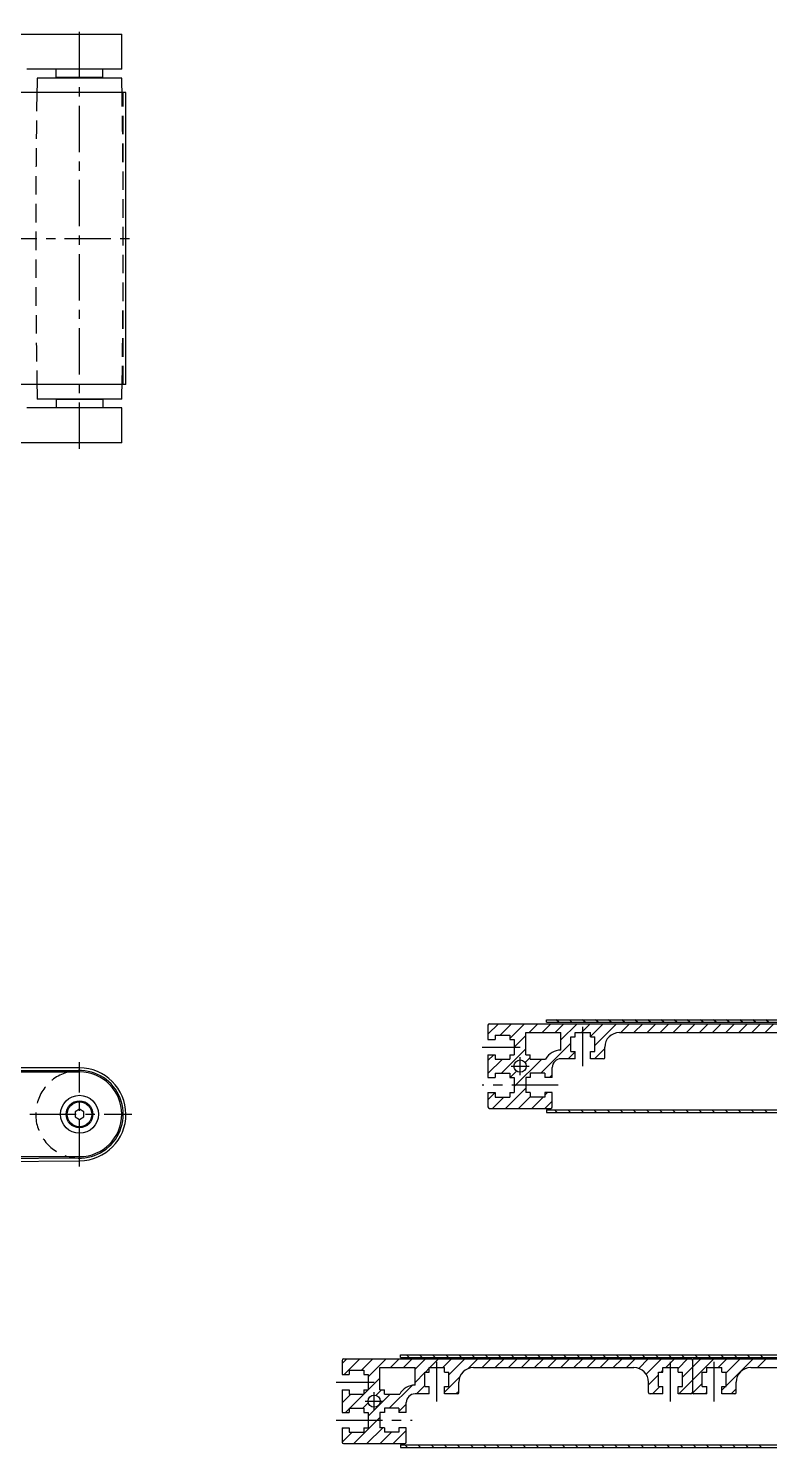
# Model space of a CAD drawing. Extents: x 0 to 1577, y -8 to 536.
# Drawn here: x 1028 to 1281.9, y 40.3 to 526.5 of the extents above; entities that cross this region are included whole.
import ezdxf

# ---------------------------------------------------------------- set-up
doc = ezdxf.new("R2010")
doc.units = 0
doc.header["$LTSCALE"] = 0.5
doc.linetypes.add('CENTER', pattern=[50.8, 31.75, -6.35, 6.35, -6.35])
doc.linetypes.add('DASHED', pattern=[19.05, 12.7, -6.35])
for name, color, linetype in [('MSM_CENTER', 1, 'CENTER'), ('MSM_CONTINUOUS', 7, 'CONTINUOUS'), ('MSM_DASHED', 4, 'DASHED'), ('MSM_NARROW', 5, 'CONTINUOUS')]:
    doc.layers.add(name, color=color, linetype=linetype)

msp = doc.modelspace()

# ---------------------------------------------------------------- linework, layer by layer
at = {"layer": 'MSM_CENTER'}
for p, q in [((1045.55, 382.54), (1045.55, 526.54)), ((227.65, 454.54), (1063.45, 454.54)), ((1217.97, 170.99), (1217.97, 184.51)), ((1183.47, 177.51), (1196.47, 177.51)), ((1045.55, 136.6), (1045.55, 172.4)), ((1193.37, 171.01), (1199.57, 171.01)), ((1196.47, 167.91), (1196.47, 174.11)), ((1209.47, 164.51), (1183.47, 164.51)), ((1028.55, 154.5), (1063.45, 154.5)), ((1167.97, 56.11), (1167.97, 69.7)), ((1247.97, 56.11), (1247.97, 69.7)), ((1262.97, 56.11), (1262.97, 69.7)), ((1133.47, 62.7), (1146.47, 62.7)), ((1146.47, 53.1), (1146.47, 59.3)), ((1143.37, 56.2), (1149.57, 56.2)), ((1133.47, 49.7), (1159.47, 49.7))]:
    msp.add_line(p, q, dxfattribs=at)
at = {"layer": 'MSM_CONTINUOUS'}
for p, q in [((231.05, 524.54), (1060.05, 524.54)), ((1060.05, 512.54), (1060.05, 524.54)), ((1060.05, 512.54), (1027.55, 512.54)), ((1037.55, 509.74), (1037.55, 512.54)), ((1053.55, 509.74), (1053.55, 512.54)), ((1060.05, 509.54), (1031.05, 509.54)), ((1053.55, 509.74), (1037.55, 509.74)), ((1039.55, 509.54), (1039.55, 509.74)), ((1051.55, 509.54), (1051.55, 509.74)), ((1061.45, 504.54), (229.65, 504.54)), ((1061.45, 404.54), (1061.45, 504.54)), ((1061.45, 404.54), (229.65, 404.54)), ((1060.05, 399.54), (1031.05, 399.54)), ((1053.55, 399.34), (1037.55, 399.34)), ((1037.55, 399.34), (1037.55, 396.54)), ((1039.55, 399.54), (1039.55, 399.34)), ((1051.55, 399.54), (1051.55, 399.34)), ((1053.55, 399.34), (1053.55, 396.54)), ((1060.05, 396.54), (1027.55, 396.54)), ((1060.05, 384.54), (1060.05, 396.54)), ((1060.05, 384.54), (231.04, 384.54)), ((1185.47, 185.01), (1185.47, 180.11)), ((1185.97, 185.51), (1304.97, 185.51)), ((1205.47, 186.01), (1205.47, 186.91)), ((1205.47, 186.91), (1505.47, 186.91)), ((1205.47, 186.01), (1505.47, 186.01)), ((1185.47, 180.11), (1187.97, 180.11)), ((1187.97, 181.61), (1187.97, 180.11)), ((1187.97, 181.61), (1192.97, 181.61)), ((1192.97, 181.61), (1192.97, 180.11)), ((1192.97, 180.11), (1194.47, 180.11)), ((1194.47, 180.11), (1194.47, 174.91)), ((1198.47, 182.51), (1210.47, 182.51)), ((1198.47, 174.91), (1198.47, 182.51)), ((1210.47, 176.51), (1210.47, 182.51)), ((1213.87, 181.01), (1215.37, 181.01)), ((1213.87, 176.01), (1213.87, 181.01)), ((1215.37, 182.51), (1220.57, 182.51)), ((1215.37, 181.01), (1215.37, 182.51)), ((1220.57, 181.01), (1220.57, 182.51)), ((1220.57, 181.01), (1222.07, 181.01)), ((1222.07, 176.01), (1222.07, 181.01)), ((1230.47, 182.51), (1285.47, 182.51)), ((1213.87, 176.01), (1215.37, 176.01)), ((1215.37, 173.51), (1215.37, 176.01)), ((1220.57, 173.51), (1220.57, 176.01)), ((1220.57, 176.01), (1222.07, 176.01)), ((1225.47, 174.01), (1225.47, 177.51)), ((1045.55, 170.4), (245.55, 170.4)), ((1185.47, 174.91), (1187.97, 174.91)), ((1185.47, 174.91), (1185.47, 167.11)), ((1187.97, 174.91), (1187.97, 173.41)), ((1187.97, 173.41), (1192.97, 173.41)), ((1192.97, 174.91), (1192.97, 173.41)), ((1192.97, 174.91), (1194.47, 174.91)), ((1198.47, 174.91), (1199.97, 174.91)), ((1199.97, 173.41), (1199.97, 174.91)), ((1199.97, 173.41), (1205.22, 173.41)), ((1207.47, 167.11), (1207.47, 170.51)), ((1215.37, 173.51), (1210.47, 173.51)), ((1224.97, 173.51), (1220.57, 173.51)), ((245.55, 169.5), (1045.55, 169.5)), ((245.55, 169), (1045.55, 169)), ((1185.47, 167.11), (1187.97, 167.11)), ((1187.97, 168.61), (1187.97, 167.11)), ((1187.97, 168.61), (1192.97, 168.61)), ((1192.97, 168.61), (1192.97, 167.11)), ((1192.97, 167.11), (1194.47, 167.11)), ((1194.47, 167.11), (1194.47, 161.91)), ((1198.47, 167.11), (1198.47, 161.91)), ((1199.97, 167.11), (1198.47, 167.11)), ((1199.97, 168.61), (1199.97, 167.11)), ((1204.97, 168.61), (1199.97, 168.61)), ((1204.97, 168.61), (1204.97, 167.11)), ((1207.47, 167.11), (1204.97, 167.11)), ((1185.47, 161.91), (1187.97, 161.91)), ((1185.47, 161.91), (1185.47, 157.01)), ((1187.97, 161.91), (1187.97, 160.41)), ((1192.97, 161.91), (1192.97, 160.41)), ((1192.97, 161.91), (1194.47, 161.91)), ((1199.97, 161.91), (1198.47, 161.91)), ((1199.97, 161.91), (1199.97, 160.41)), ((1207.47, 161.91), (1204.97, 161.91)), ((1204.97, 161.91), (1204.97, 160.41)), ((1207.47, 157.01), (1207.47, 161.91)), ((1045.55, 156.23), (1044.05, 155.37)), ((1047.05, 155.37), (1045.55, 156.23)), ((1185.97, 156.51), (1206.97, 156.51)), ((1187.97, 160.41), (1192.97, 160.41)), ((1204.97, 160.41), (1199.97, 160.41)), ((1205.47, 156.01), (1205.47, 155.11)), ((1205.47, 156.01), (1505.47, 156.01)), ((1044.05, 155.37), (1044.05, 153.63)), ((1044.05, 153.63), (1045.55, 152.77)), ((1045.55, 152.77), (1047.05, 153.63)), ((1047.05, 153.63), (1047.05, 155.37)), ((1205.47, 155.11), (1505.47, 155.11)), ((770.55, 140), (1045.55, 140)), ((1045.67, 139.5), (770.55, 137.17)), ((770.55, 136.27), (1045.68, 138.6)), ((1135.47, 70.2), (1135.47, 65.3)), ((1135.97, 70.7), (1254.97, 70.7)), ((1155.47, 72.1), (1555.47, 72.1)), ((1155.47, 71.2), (1155.47, 72.1)), ((1155.47, 71.2), (1555.47, 71.2)), ((1255.47, 70.2), (1255.47, 59.2)), ((1255.97, 70.7), (1304.97, 70.7)), ((1135.47, 65.3), (1137.97, 65.3)), ((1137.97, 66.8), (1137.97, 65.3)), ((1137.97, 66.8), (1142.97, 66.8)), ((1142.97, 66.8), (1142.97, 65.3)), ((1142.97, 65.3), (1144.47, 65.3)), ((1144.47, 65.3), (1144.47, 60.1)), ((1148.47, 67.7), (1160.47, 67.7)), ((1148.47, 60.1), (1148.47, 67.7)), ((1160.47, 61.7), (1160.47, 67.7)), ((1163.87, 66.2), (1165.37, 66.2)), ((1163.87, 61.2), (1163.87, 66.2)), ((1165.37, 67.7), (1170.57, 67.7)), ((1165.37, 66.2), (1165.37, 67.7)), ((1170.57, 66.2), (1170.57, 67.7)), ((1170.57, 66.2), (1172.07, 66.2)), ((1172.07, 61.2), (1172.07, 66.2)), ((1180.47, 67.7), (1235.47, 67.7)), ((1243.87, 66.2), (1245.37, 66.2)), ((1243.87, 61.2), (1243.87, 66.2)), ((1245.37, 67.7), (1250.57, 67.7)), ((1245.37, 66.2), (1245.37, 67.7)), ((1250.57, 66.2), (1250.57, 67.7)), ((1250.57, 66.2), (1252.07, 66.2)), ((1252.07, 61.2), (1252.07, 66.2)), ((1258.87, 66.2), (1260.37, 66.2)), ((1258.87, 61.2), (1258.87, 66.2)), ((1260.37, 67.7), (1265.57, 67.7)), ((1260.37, 66.2), (1260.37, 67.7)), ((1265.57, 66.2), (1265.57, 67.7)), ((1265.57, 66.2), (1267.07, 66.2)), ((1267.07, 61.2), (1267.07, 66.2)), ((1275.47, 67.7), (1285.47, 67.7)), ((1135.47, 60.1), (1137.97, 60.1)), ((1135.47, 60.1), (1135.47, 52.3)), ((1137.97, 60.1), (1137.97, 58.6)), ((1137.97, 58.6), (1142.97, 58.6)), ((1142.97, 60.1), (1142.97, 58.6)), ((1142.97, 60.1), (1144.47, 60.1)), ((1148.47, 60.1), (1149.97, 60.1)), ((1149.97, 58.6), (1149.97, 60.1)), ((1149.97, 58.6), (1155.22, 58.6)), ((1165.37, 58.7), (1160.47, 58.7)), ((1163.87, 61.2), (1165.37, 61.2)), ((1165.37, 58.7), (1165.37, 61.2)), ((1170.57, 58.7), (1170.57, 61.2)), ((1170.57, 61.2), (1172.07, 61.2)), ((1174.97, 58.7), (1170.57, 58.7)), ((1175.47, 59.2), (1175.47, 62.7)), ((1240.47, 59.2), (1240.47, 62.7)), ((1245.37, 58.7), (1240.97, 58.7)), ((1243.87, 61.2), (1245.37, 61.2)), ((1245.37, 58.7), (1245.37, 61.2)), ((1250.57, 58.7), (1250.57, 61.2)), ((1250.57, 61.2), (1252.07, 61.2)), ((1254.97, 58.7), (1250.57, 58.7)), ((1260.37, 58.7), (1255.97, 58.7)), ((1258.87, 61.2), (1260.37, 61.2)), ((1260.37, 58.7), (1260.37, 61.2)), ((1265.57, 58.7), (1265.57, 61.2)), ((1265.57, 61.2), (1267.07, 61.2)), ((1269.97, 58.7), (1265.57, 58.7)), ((1270.47, 59.2), (1270.47, 62.7)), ((1137.97, 53.8), (1137.97, 52.3)), ((1137.97, 53.8), (1142.97, 53.8)), ((1142.97, 53.8), (1142.97, 52.3)), ((1149.97, 53.8), (1149.97, 52.3)), ((1154.97, 53.8), (1149.97, 53.8)), ((1154.97, 53.8), (1154.97, 52.3)), ((1157.47, 52.3), (1157.47, 55.7)), ((1135.47, 52.3), (1137.97, 52.3)), ((1142.97, 52.3), (1144.47, 52.3)), ((1144.47, 52.3), (1144.47, 47.1)), ((1148.47, 52.3), (1148.47, 47.1)), ((1149.97, 52.3), (1148.47, 52.3)), ((1157.47, 52.3), (1154.97, 52.3)), ((1135.47, 47.1), (1137.97, 47.1)), ((1135.47, 47.1), (1135.47, 42.2)), ((1137.97, 47.1), (1137.97, 45.6)), ((1137.97, 45.6), (1142.97, 45.6)), ((1142.97, 47.1), (1142.97, 45.6)), ((1142.97, 47.1), (1144.47, 47.1)), ((1149.97, 47.1), (1148.47, 47.1)), ((1149.97, 47.1), (1149.97, 45.6)), ((1154.97, 45.6), (1149.97, 45.6)), ((1157.47, 47.1), (1154.97, 47.1)), ((1154.97, 47.1), (1154.97, 45.6)), ((1157.47, 42.2), (1157.47, 47.1)), ((1135.97, 41.7), (1156.97, 41.7)), ((1155.47, 41.2), (1555.47, 41.2)), ((1155.47, 41.2), (1155.47, 40.3)), ((1155.47, 40.3), (1555.47, 40.3))]:
    msp.add_line(p, q, dxfattribs=at)
for centre, radius in [((1196.47, 171.01), 2.1), ((1045.55, 154.5), 6.5), ((1045.55, 154.5), 4.6), ((1045.55, 154.5), 4.25), ((1146.47, 56.2), 2.1)]:
    msp.add_circle(centre, radius, dxfattribs=at)
for centre, radius, start, end in [((4055.8, 454.54), 3025.25, 178.95829, 179.053), ((-1964.7, 454.54), 3025.25, 0.947, 1.04171), ((4055.8, 454.54), 3025.25, 180.947, 181.04171), ((-1964.7, 454.54), 3025.25, 358.95829, 359.053), ((1185.97, 185.01), 0.5, 90, 180), ((1230.47, 177.51), 5, 90, 180), ((1210.47, 170.51), 6, 90, 151.0967), ((1045.55, 154.5), 15.9, 270.4863, 90), ((1210.47, 170.51), 3, 90, 180), ((1224.97, 174.01), 0.5, 270, 0), ((1045.55, 154.5), 15, 255.1649, 104.8351), ((1045.55, 154.5), 14.5, 270, 90), ((1185.97, 157.01), 0.5, 180, 270), ((1206.97, 157.01), 0.5, 270, 0), ((1135.97, 70.2), 0.5, 90, 180), ((1254.97, 70.2), 0.5, 360, 90), ((1255.97, 70.2), 0.5, 90, 180), ((1180.47, 62.7), 5, 90, 180), ((1235.47, 62.7), 5, 0, 90), ((1275.47, 62.7), 5, 90, 180), ((1160.47, 55.7), 6, 90, 151.0967), ((1160.47, 55.7), 3, 90, 180), ((1174.97, 59.2), 0.5, 270, 0), ((1240.97, 59.2), 0.5, 180, 270), ((1254.97, 59.2), 0.5, 270, 360), ((1255.97, 59.2), 0.5, 180, 270), ((1269.97, 59.2), 0.5, 270, 0), ((1135.97, 42.2), 0.5, 180, 270), ((1156.97, 42.2), 0.5, 270, 0)]:
    msp.add_arc(centre, radius, start, end, dxfattribs=at)
at = {"layer": 'MSM_DASHED'}
msp.add_line((1060.55, 404.54), (1060.55, 504.54), dxfattribs=at)
for centre, radius, start, end in [((4055.8, 454.54), 3025.25, 179.053, 180.947), ((-1964.7, 454.54), 3025.25, 359.053, 0.947), ((1045.55, 154.5), 15, 104.8351, 255.1649)]:
    msp.add_arc(centre, radius, start, end, dxfattribs=at)
at = {"layer": 'MSM_NARROW'}
for p, q in [((1185.47, 181.93), (1189.05, 185.51)), ((1189.64, 181.61), (1193.54, 185.51)), ((1192.97, 180.45), (1198.03, 185.51)), ((1199.52, 182.51), (1202.52, 185.51)), ((1204.01, 182.51), (1207.01, 185.51)), ((1208.5, 182.51), (1211.5, 185.51)), ((1209.74, 186.01), (1208.84, 186.91)), ((1210.47, 179.99), (1215.99, 185.51)), ((1214.23, 186.01), (1213.33, 186.91)), ((1217.48, 182.51), (1220.48, 185.51)), ((1218.72, 186.01), (1217.82, 186.91)), ((1220.57, 181.11), (1224.97, 185.51)), ((1222.07, 178.12), (1229.47, 185.51)), ((1223.21, 186.01), (1222.31, 186.91)), ((1227.7, 186.01), (1226.8, 186.91)), ((1230.96, 182.51), (1233.96, 185.51)), ((1232.19, 186.01), (1231.29, 186.91)), ((1235.45, 182.51), (1238.45, 185.51)), ((1236.68, 186.01), (1235.78, 186.91)), ((1239.94, 182.51), (1242.94, 185.51)), ((1241.17, 186.01), (1240.27, 186.91)), ((1244.43, 182.51), (1247.43, 185.51)), ((1245.66, 186.01), (1244.76, 186.91)), ((1248.92, 182.51), (1251.92, 185.51)), ((1250.15, 186.01), (1249.25, 186.91)), ((1253.41, 182.51), (1256.41, 185.51)), ((1254.64, 186.01), (1253.74, 186.91)), ((1257.9, 182.51), (1260.9, 185.51)), ((1259.13, 186.01), (1258.23, 186.91)), ((1262.39, 182.51), (1265.39, 185.51)), ((1263.62, 186.01), (1262.72, 186.91)), ((1266.88, 182.51), (1269.88, 185.51)), ((1268.11, 186.01), (1267.21, 186.91)), ((1271.37, 182.51), (1274.37, 185.51)), ((1272.6, 186.01), (1271.7, 186.91)), ((1275.86, 182.51), (1278.86, 185.51)), ((1277.09, 186.01), (1276.19, 186.91)), ((1280.35, 182.51), (1283.35, 185.51)), ((1281.58, 186.01), (1280.68, 186.91)), ((1194.47, 177.46), (1198.47, 181.46)), ((1190.11, 168.61), (1198.47, 176.97)), ((1203.58, 168.61), (1213.87, 178.9)), ((1212.97, 173.51), (1215.37, 175.91)), ((1221.96, 173.51), (1225.47, 177.03)), ((1185.47, 172.95), (1187.43, 174.91)), ((1185.47, 168.46), (1190.42, 173.41)), ((1194.47, 163.99), (1203.89, 173.41)), ((1198.2, 172.21), (1199.97, 173.98)), ((1193.1, 167.11), (1195.28, 169.29)), ((1206.57, 167.11), (1207.47, 168.01)), ((1185.47, 159.48), (1187.9, 161.91)), ((1191.48, 156.51), (1198.47, 163.5)), ((1195.97, 156.51), (1199.97, 160.51)), ((1204.97, 161.02), (1205.87, 161.91)), ((1186.99, 156.51), (1190.89, 160.41)), ((1200.47, 156.51), (1204.37, 160.41)), ((1204.96, 156.51), (1207.47, 159.03)), ((1209.21, 155.11), (1208.31, 156.01)), ((1213.7, 155.11), (1212.8, 156.01)), ((1218.19, 155.11), (1217.29, 156.01)), ((1222.68, 155.11), (1221.78, 156.01)), ((1227.17, 155.11), (1226.27, 156.01)), ((1231.66, 155.11), (1230.76, 156.01)), ((1236.15, 155.11), (1235.25, 156.01)), ((1240.64, 155.11), (1239.74, 156.01)), ((1245.13, 155.11), (1244.23, 156.01)), ((1249.62, 155.11), (1248.72, 156.01)), ((1254.11, 155.11), (1253.21, 156.01)), ((1258.6, 155.11), (1257.7, 156.01)), ((1263.09, 155.11), (1262.19, 156.01)), ((1267.58, 155.11), (1266.68, 156.01)), ((1272.07, 155.11), (1271.17, 156.01)), ((1276.56, 155.11), (1275.66, 156.01)), ((1281.05, 155.11), (1280.15, 156.01)), ((1135.47, 69.07), (1137.1, 70.7)), ((1136.19, 65.3), (1141.59, 70.7)), ((1142.18, 66.8), (1146.08, 70.7)), ((1144.47, 64.6), (1150.57, 70.7)), ((1152.06, 67.7), (1155.06, 70.7)), ((1156.55, 67.7), (1159.55, 70.7)), ((1158.42, 71.2), (1157.52, 72.1)), ((1160.47, 67.13), (1164.04, 70.7)), ((1162.91, 71.2), (1162.01, 72.1)), ((1165.53, 67.7), (1168.53, 70.7)), ((1167.4, 71.2), (1166.5, 72.1)), ((1170.02, 67.7), (1173.02, 70.7)), ((1171.89, 71.2), (1170.99, 72.1)), ((1172.07, 65.26), (1177.51, 70.7)), ((1176.38, 71.2), (1175.48, 72.1)), ((1178.66, 67.36), (1182, 70.7)), ((1180.87, 71.2), (1179.97, 72.1)), ((1183.49, 67.7), (1186.49, 70.7)), ((1185.36, 71.2), (1184.46, 72.1)), ((1187.98, 67.7), (1190.98, 70.7)), ((1189.85, 71.2), (1188.95, 72.1)), ((1192.47, 67.7), (1195.47, 70.7)), ((1194.34, 71.2), (1193.44, 72.1)), ((1196.96, 67.7), (1199.96, 70.7)), ((1198.83, 71.2), (1197.93, 72.1)), ((1201.45, 67.7), (1204.45, 70.7)), ((1203.32, 71.2), (1202.42, 72.1)), ((1205.94, 67.7), (1208.94, 70.7)), ((1207.81, 71.2), (1206.91, 72.1)), ((1210.43, 67.7), (1213.43, 70.7)), ((1212.3, 71.2), (1211.4, 72.1)), ((1214.92, 67.7), (1217.92, 70.7)), ((1216.79, 71.2), (1215.89, 72.1)), ((1219.41, 67.7), (1222.41, 70.7)), ((1221.28, 71.2), (1220.38, 72.1)), ((1223.9, 67.7), (1226.9, 70.7)), ((1225.77, 71.2), (1224.87, 72.1)), ((1228.39, 67.7), (1231.39, 70.7)), ((1230.26, 71.2), (1229.36, 72.1)), ((1232.88, 67.7), (1235.88, 70.7)), ((1234.75, 71.2), (1233.85, 72.1)), ((1237.1, 67.43), (1240.37, 70.7)), ((1239.24, 71.2), (1238.34, 72.1)), ((1239.63, 65.47), (1244.86, 70.7)), ((1243.73, 71.2), (1242.83, 72.1)), ((1246.35, 67.7), (1249.35, 70.7)), ((1248.22, 71.2), (1247.32, 72.1)), ((1250.57, 67.43), (1253.84, 70.7)), ((1250.82, 58.7), (1262.82, 70.7)), ((1252.71, 71.2), (1251.81, 72.1)), ((1252.07, 64.44), (1258.33, 70.7)), ((1257.2, 71.2), (1256.3, 72.1)), ((1261.69, 71.2), (1260.79, 72.1)), ((1264.31, 67.7), (1267.31, 70.7)), ((1266.18, 71.2), (1265.28, 72.1)), ((1267.07, 65.97), (1271.8, 70.7)), ((1267.07, 61.48), (1276.29, 70.7)), ((1270.67, 71.2), (1269.77, 72.1)), ((1275.16, 71.2), (1274.26, 72.1)), ((1277.78, 67.7), (1280.78, 70.7)), ((1279.66, 71.2), (1278.76, 72.1)), ((1144.47, 60.11), (1148.47, 64.11)), ((1160.47, 62.64), (1163.87, 66.04)), ((1164.03, 66.2), (1165.37, 67.54)), ((1170.57, 59.27), (1175.81, 64.51)), ((1240.47, 61.82), (1243.87, 65.22)), ((1244.85, 66.2), (1245.37, 66.72)), ((1135.47, 60.09), (1135.48, 60.1)), ((1135.47, 55.6), (1138.47, 58.6)), ((1138.16, 53.8), (1142.96, 58.6)), ((1142.97, 58.61), (1144.46, 60.1)), ((1144.47, 51.13), (1151.94, 58.6)), ((1147.07, 58.21), (1148.95, 60.1)), ((1151.63, 53.8), (1159.44, 61.61)), ((1161.02, 58.7), (1163.87, 61.55)), ((1174.49, 58.7), (1175.47, 59.68)), ((1241.84, 58.7), (1244.34, 61.2)), ((1255.55, 58.93), (1258.87, 62.26)), ((1259.8, 58.7), (1260.37, 59.27)), ((1265.57, 59.98), (1266.79, 61.2)), ((1268.78, 58.7), (1270.47, 60.39)), ((1136.66, 52.3), (1137.97, 53.61)), ((1142.65, 53.8), (1144.46, 55.61)), ((1154.97, 52.65), (1157.47, 55.15)), ((1139.53, 41.7), (1148.47, 50.64)), ((1135.47, 46.62), (1135.95, 47.1)), ((1135.48, 42.13), (1138.94, 45.6)), ((1144.02, 41.7), (1149.42, 47.1)), ((1148.51, 41.7), (1152.41, 45.6)), ((1153, 41.7), (1157.47, 46.17)), ((1157.89, 40.3), (1156.99, 41.2)), ((1162.38, 40.3), (1161.48, 41.2)), ((1166.87, 40.3), (1165.97, 41.2)), ((1171.36, 40.3), (1170.46, 41.2)), ((1175.85, 40.3), (1174.95, 41.2)), ((1180.34, 40.3), (1179.44, 41.2)), ((1184.83, 40.3), (1183.93, 41.2)), ((1189.32, 40.3), (1188.42, 41.2)), ((1193.81, 40.3), (1192.91, 41.2)), ((1198.3, 40.3), (1197.4, 41.2)), ((1202.79, 40.3), (1201.89, 41.2)), ((1207.28, 40.3), (1206.38, 41.2)), ((1211.77, 40.3), (1210.87, 41.2)), ((1216.26, 40.3), (1215.36, 41.2)), ((1220.75, 40.3), (1219.85, 41.2)), ((1225.24, 40.3), (1224.34, 41.2)), ((1229.73, 40.3), (1228.83, 41.2)), ((1234.22, 40.3), (1233.32, 41.2)), ((1238.71, 40.3), (1237.81, 41.2)), ((1243.2, 40.3), (1242.3, 41.2)), ((1247.69, 40.3), (1246.79, 41.2)), ((1252.18, 40.3), (1251.28, 41.2)), ((1256.67, 40.3), (1255.77, 41.2)), ((1261.16, 40.3), (1260.26, 41.2)), ((1265.65, 40.3), (1264.75, 41.2)), ((1270.14, 40.3), (1269.24, 41.2)), ((1274.63, 40.3), (1273.73, 41.2)), ((1279.12, 40.3), (1278.22, 41.2))]:
    msp.add_line(p, q, dxfattribs=at)

doc.saveas('drawing.dxf')
